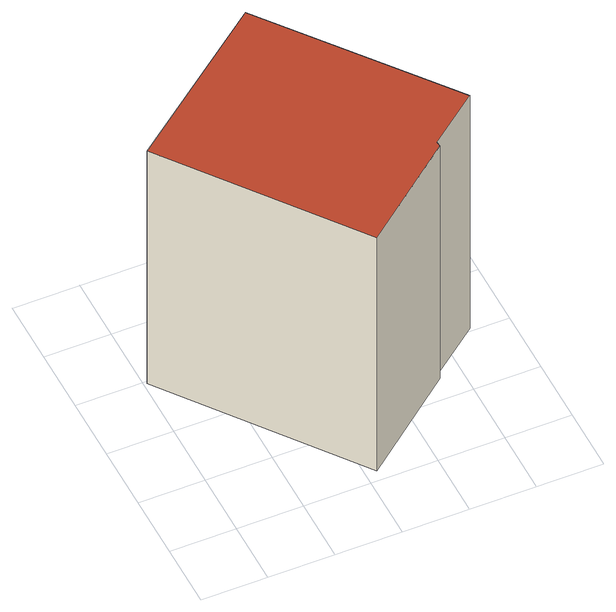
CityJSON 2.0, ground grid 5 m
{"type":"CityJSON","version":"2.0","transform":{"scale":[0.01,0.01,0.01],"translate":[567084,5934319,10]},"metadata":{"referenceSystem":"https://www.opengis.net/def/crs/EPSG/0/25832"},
"CityObjects":{
"building1":{"type":"Building","attributes":{"Gemeindeschluessel":"02100114","Geometrietyp2DReferenz":"3000","function":"31001_2010","roofType":"1000","measuredHeight":22.75,"storeysAboveGround":7},"address":[{"country":"Germany","locality":"Hamburg","thoroughfareNumber":"32","thoroughfareName":"Steindamm"}],"geometry":[{"type":"Solid","lod":"2","boundaries":[[[[0,1,2,3]],[[1,4,5,2]],[[6,7,8,9]],[[7,10,11,8]],[[10,0,3,11]],[[12,6,9,13]],[[13,5,4,12]],[[13,9,8,11,3,2,5]],[[4,1,0,10,7,6,12]]]],"semantics":{"surfaces":[{"type":"WallSurface"},{"type":"GroundSurface"},{"type":"RoofSurface"}],"values":[[0,0,0,0,0,0,0,1,2]]}}]}
},
"vertices":[
[25,1479,2303],[768,2056,2303],[768,2056,28],[25,1479,28],[1170,2368,2303],[1170,2368,28],[1828,724,2303],[1833,687,2303],[1833,687,28],[1828,724,28],[1085,89,2303],[1085,89,28],[2215,1024,2303],[2215,1024,28]
]}
